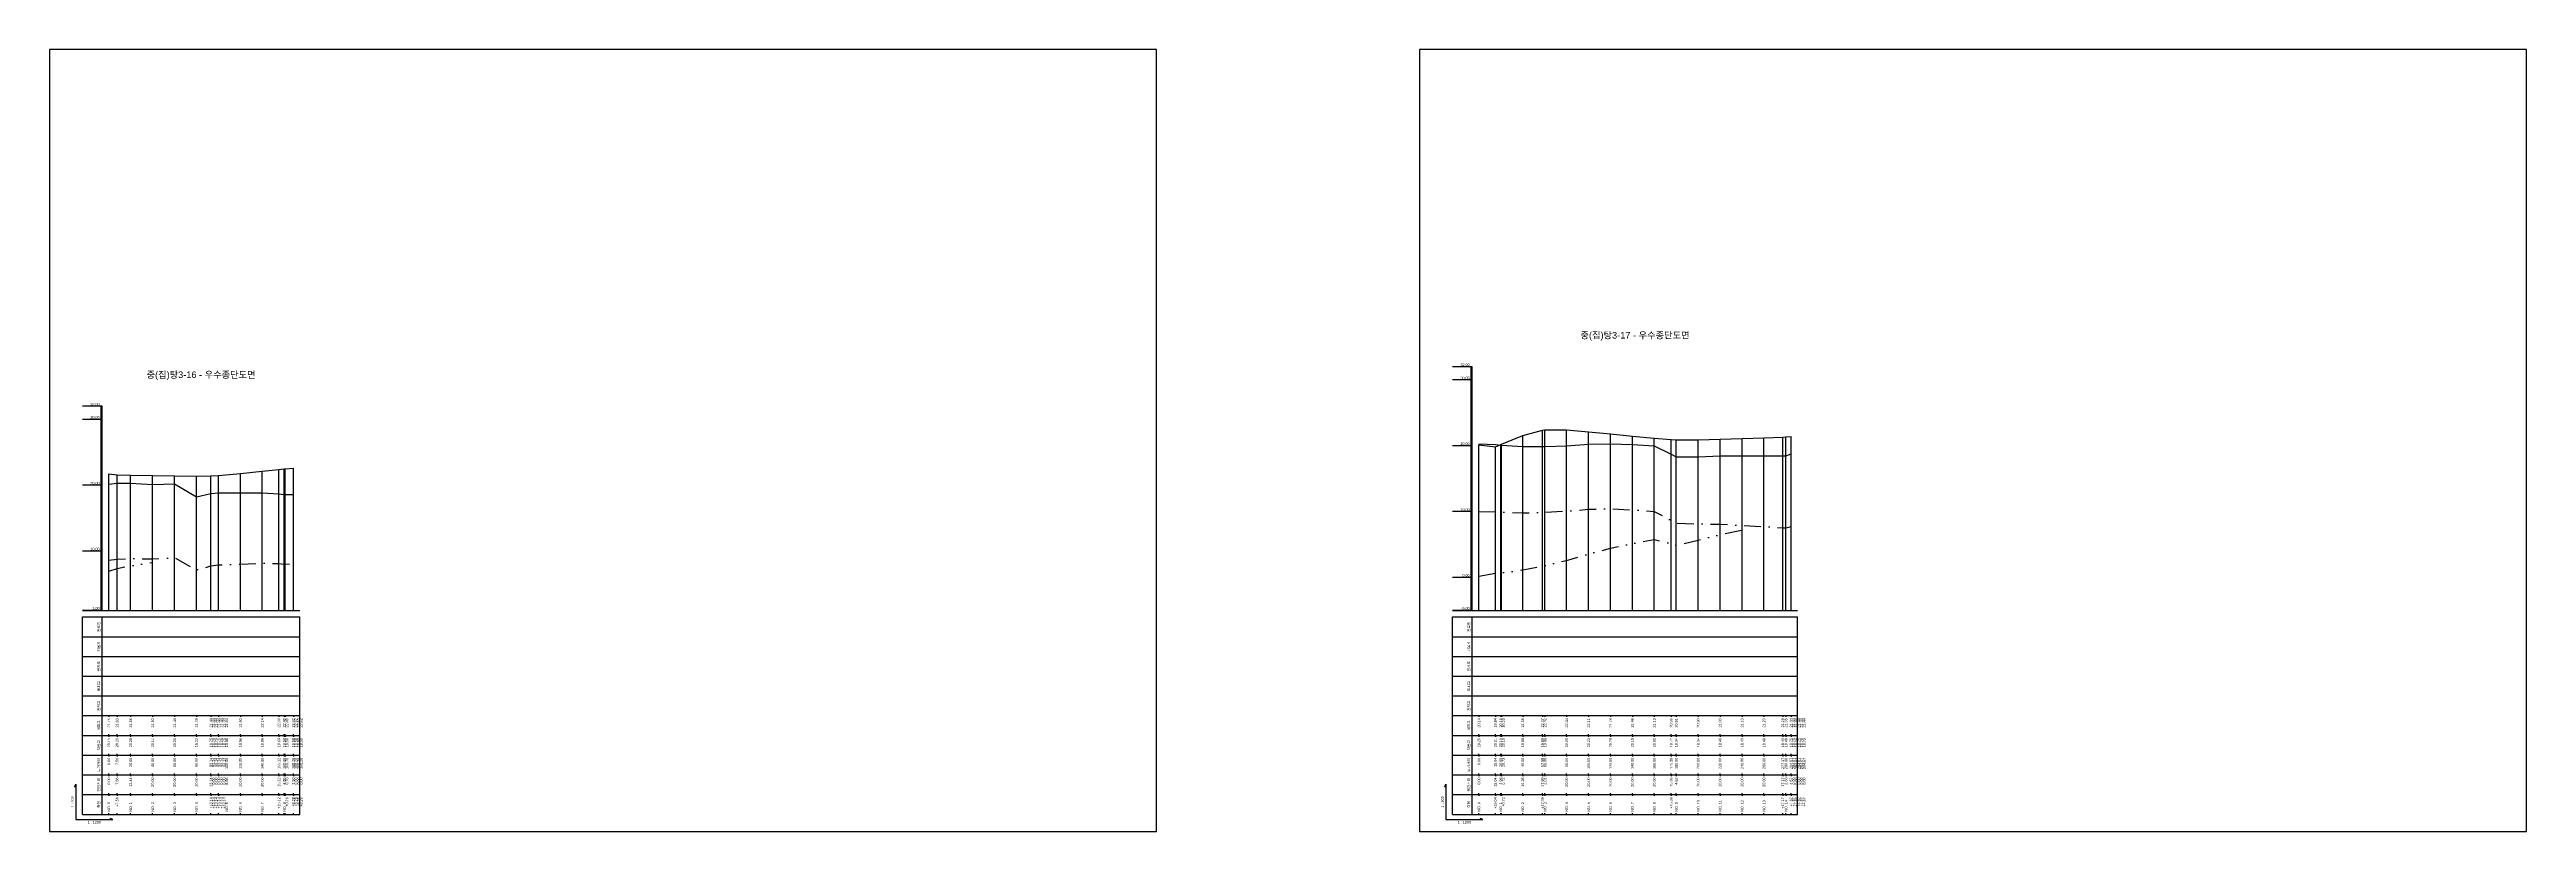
# Model space of a CAD drawing. Header units: millimetres. Extents: x -7351 to 135086, y 1419 to 5643.
# Drawn here: x 5320 to 7202, y 1419 to 2013 of the extents above; entities that cross this region are included whole.
import ezdxf
from ezdxf.enums import TextEntityAlignment as Align

# ---------------------------------------------------------------- set-up
doc = ezdxf.new("R2010")
doc.units = ezdxf.units.MM
doc.linetypes.add('DASHDOT', pattern=[25.4, 12.7, -6.35, 0, -6.35])
doc.linetypes.add('DIVIDE', pattern=[31.75, 12.7, -6.35, 0, -6.35, 0, -6.35])
for name, color, linetype in [('KZ_종단_계획선', 1, 'Continuous'), ('KZ_종단_노선명', 7, 'Continuous'), ('KZ_종단_도각', 7, 'Continuous'), ('KZ_종단_수직선', 7, 'Continuous'), ('KZ_종단_암선1', 56, 'DASHDOT'), ('KZ_종단_암선2', 4, 'DIVIDE'), ('KZ_종단_지반선', 3, 'Continuous'), ('KZ_종단_테이블문자', 7, 'Continuous'), ('KZ_종단_테이블선', 7, 'Continuous'), ('KZ_종단_폴대', 7, 'Continuous')]:
    doc.layers.add(name, color=color, linetype=linetype)
doc.styles.get("Standard").update_dxf_attribs({"font": 'arial.ttf'})

msp = doc.modelspace()

# ---------------------------------------------------------------- linework, layer by layer
at = {"layer": 'KZ_종단_계획선'}
for points in [[(6406.4, 1712.7), (6418.9, 1711.2), (6423, 1712.9), (6423.6, 1713.2), (6439.7, 1719.8), (6454.7, 1723.9), (6456.4, 1724.1), (6473, 1724.2), (6489.7, 1722.6), (6506.4, 1721), (6523, 1719.3), (6539.7, 1717.7), (6552.5, 1716.8), (6556.4, 1716.6), (6573, 1716.5), (6589.7, 1717), (6606.4, 1717.6), (6623, 1718.1), (6637.3, 1718.5), (6639.7, 1718.8), (6643.6, 1719.2), (6643.6, 1719.2), (6643.6, 1719.2), (6643.6, 1719.2), (6643.6, 1719.2), (6643.6, 1719.2)], [(5365.4, 1690.8), (5371.7, 1690), (5382, 1689.8), (5398.7, 1689.5), (5415.4, 1689.2), (5432, 1689), (5443, 1689.2), (5443, 1689.2), (5443, 1689.2), (5443, 1689.2), (5443, 1689.2), (5443, 1689.2), (5448.7, 1689.5), (5465.4, 1691), (5482, 1692.7), (5494.6, 1694), (5498.7, 1694.4), (5499.3, 1694.5), (5505.6, 1695.1), (5505.6, 1695.1), (5505.6, 1695.1), (5505.6, 1695.1)]]:
    msp.add_lwpolyline(points, dxfattribs=at)
at = {"layer": 'KZ_종단_도각'}
for points in [[(5320.4, 1419), (6161.4, 1419), (6161.4, 2013), (5320.4, 2013)], [(6361.4, 1419), (7202.4, 1419), (7202.4, 2013), (6361.4, 2013)]]:
    msp.add_lwpolyline(points, close=True, dxfattribs=at)
at = {"layer": 'KZ_종단_수직선'}
for p, q in [((6406.4, 1587), (6406.4, 1712.7)), ((6423, 1587), (6423, 1712.9)), ((6423.6, 1587), (6423.6, 1713.2)), ((6439.7, 1587), (6439.7, 1719.8)), ((6454.7, 1587), (6454.7, 1723.9)), ((6456.4, 1587), (6456.4, 1724.1)), ((6473, 1587), (6473, 1724.2)), ((6489.7, 1587), (6489.7, 1722.6)), ((6506.4, 1587), (6506.4, 1721)), ((6523, 1587), (6523, 1719.3)), ((6539.7, 1587), (6539.7, 1717.7)), ((6552.5, 1587), (6552.5, 1716.8)), ((6556.4, 1587), (6556.4, 1716.6)), ((6573, 1587), (6573, 1716.5)), ((6589.7, 1587), (6589.7, 1717)), ((6606.4, 1587), (6606.4, 1717.6)), ((6623, 1587), (6623, 1718.1)), ((6637.3, 1587), (6637.3, 1718.5)), ((6639.7, 1587), (6639.7, 1718.8)), ((6643.6, 1587), (6643.6, 1719.2)), ((6643.6, 1587), (6643.6, 1719.2)), ((6643.6, 1587), (6643.6, 1719.2)), ((6643.6, 1587), (6643.6, 1719.2)), ((6643.6, 1587), (6643.6, 1719.2)), ((6643.6, 1587), (6643.6, 1719.2)), ((5494.6, 1587), (5494.6, 1694)), ((5498.7, 1587), (5498.7, 1694.4)), ((5499.3, 1587), (5499.3, 1694.5)), ((5505.6, 1587), (5505.6, 1695.1)), ((5505.6, 1587), (5505.6, 1695.1)), ((5505.6, 1587), (5505.6, 1695.1)), ((5505.6, 1587), (5505.6, 1695.1)), ((6418.9, 1587), (6418.9, 1711.2)), ((5365.4, 1587), (5365.4, 1690.8)), ((5371.7, 1587), (5371.7, 1690)), ((5382, 1587), (5382, 1689.8)), ((5398.7, 1587), (5398.7, 1689.5)), ((5415.4, 1587), (5415.4, 1689.2)), ((5432, 1587), (5432, 1689)), ((5443, 1587), (5443, 1689.2)), ((5443, 1587), (5443, 1689.2)), ((5443, 1587), (5443, 1689.2)), ((5443, 1587), (5443, 1689.2)), ((5443, 1587), (5443, 1689.2)), ((5443, 1587), (5443, 1689.2)), ((5448.7, 1587), (5448.7, 1689.5)), ((5465.4, 1587), (5465.4, 1691)), ((5482, 1587), (5482, 1692.7))]:
    msp.add_line(p, q, dxfattribs=at)
at = {"layer": 'KZ_종단_암선1', "flags": 128}
for points in [[(6406.4, 1661.9), (6418.9, 1662), (6423, 1661.6), (6423.6, 1661.6), (6439.7, 1661), (6454.7, 1661.4), (6456.4, 1661.5), (6473, 1662.4), (6489.7, 1663.8), (6506.4, 1664.1), (6523, 1663.4), (6539.7, 1662.2), (6552.5, 1655.4), (6556.4, 1653.3), (6573, 1652.7), (6589.7, 1652.4), (6606.4, 1651.6), (6623, 1650.6), (6637.3, 1649.8), (6639.7, 1649.6), (6643.6, 1650.7), (6643.6, 1650.7), (6643.6, 1650.7), (6643.6, 1650.7), (6643.6, 1650.7), (6643.6, 1650.7)], [(5365.4, 1625.1), (5371.7, 1626), (5382, 1626.3), (5398.7, 1626.1), (5415.4, 1627), (5432, 1617.7), (5443, 1620.7), (5443, 1620.7), (5443, 1620.7), (5443, 1620.7), (5443, 1620.7), (5443, 1620.7), (5448.7, 1621.5), (5465.4, 1622.2), (5482, 1622.8), (5494.6, 1622.5), (5498.7, 1622.1), (5499.3, 1622.1), (5505.6, 1622.4), (5505.6, 1622.4), (5505.6, 1622.4), (5505.6, 1622.4)]]:
    msp.add_lwpolyline(points, dxfattribs=at)
at = {"layer": 'KZ_종단_암선2', "flags": 128}
for points in [[(6406.4, 1613), (6418.9, 1615.2), (6423, 1615.5), (6423.6, 1615.6), (6439.7, 1617.7), (6454.7, 1620.6), (6456.4, 1621), (6473, 1625), (6489.7, 1629.9), (6506.4, 1634.2), (6523, 1637.7), (6539.7, 1640.8), (6552.5, 1637.5), (6556.4, 1636.5), (6573, 1640.3), (6589.7, 1644.5), (6606.4, 1647.9)], [(5365.4, 1616.8), (5371.7, 1618.8), (5382, 1620.8), (5398.7, 1623.3)]]:
    msp.add_lwpolyline(points, dxfattribs=at)
at = {"layer": 'KZ_종단_지반선', "flags": 128}
for points in [[(6406.4, 1713.4), (6418.9, 1713.1), (6423, 1712.6), (6423.6, 1712.5), (6439.7, 1711.5), (6454.7, 1711.5), (6456.4, 1711.5), (6473, 1712), (6489.7, 1713.2), (6506.4, 1713.5), (6523, 1713), (6539.7, 1712), (6552.5, 1705.6), (6556.4, 1703.7), (6573, 1703.7), (6589.7, 1704.3), (6606.4, 1704.5), (6623, 1704.5), (6637.3, 1704.5), (6639.7, 1704.5), (6643.6, 1705.8), (6643.6, 1705.8), (6643.6, 1705.8), (6643.6, 1705.8), (6643.6, 1705.8), (6643.6, 1705.8)], [(5365.4, 1682.8), (5371.7, 1683.5), (5382, 1683.5), (5398.7, 1682.7), (5415.4, 1683), (5432, 1673.2), (5443, 1675.8), (5443, 1675.8), (5443, 1675.8), (5443, 1675.8), (5443, 1675.8), (5443, 1675.8), (5448.7, 1676.3), (5465.4, 1676.3), (5482, 1676.3), (5494.6, 1675.5), (5498.7, 1674.9), (5499.3, 1674.9), (5505.6, 1674.9), (5505.6, 1674.9), (5505.6, 1674.9), (5505.6, 1674.9)]]:
    msp.add_lwpolyline(points, dxfattribs=at)
at = {"layer": 'KZ_종단_테이블선'}
for p, q in [((5345.4, 1587), (5510.6, 1587)), ((5345.4, 1567), (5345.4, 1582)), ((5345.4, 1582), (5510.6, 1582)), ((5360.4, 1567), (5360.4, 1582)), ((5510.6, 1567), (5510.6, 1582)), ((6386.4, 1587), (6648.6, 1587)), ((6386.4, 1567), (6386.4, 1582)), ((6386.4, 1582), (6648.6, 1582)), ((6401.4, 1567), (6401.4, 1582)), ((6648.6, 1567), (6648.6, 1582)), ((5345.4, 1552), (5345.4, 1567)), ((5345.4, 1567), (5510.6, 1567)), ((5360.4, 1552), (5360.4, 1567)), ((5510.6, 1552), (5510.6, 1567)), ((6386.4, 1552), (6386.4, 1567)), ((6386.4, 1567), (6648.6, 1567)), ((6401.4, 1552), (6401.4, 1567)), ((6648.6, 1552), (6648.6, 1567)), ((5345.4, 1537), (5345.4, 1552)), ((5345.4, 1552), (5510.6, 1552)), ((5360.4, 1537), (5360.4, 1552)), ((5510.6, 1537), (5510.6, 1552)), ((6386.4, 1537), (6386.4, 1552)), ((6386.4, 1552), (6648.6, 1552)), ((6401.4, 1537), (6401.4, 1552)), ((6648.6, 1537), (6648.6, 1552)), ((5345.4, 1522), (5345.4, 1537)), ((5345.4, 1537), (5510.6, 1537)), ((5360.4, 1522), (5360.4, 1537)), ((5510.6, 1522), (5510.6, 1537)), ((6386.4, 1522), (6386.4, 1537)), ((6386.4, 1537), (6648.6, 1537)), ((6401.4, 1522), (6401.4, 1537)), ((6648.6, 1522), (6648.6, 1537)), ((5345.4, 1507), (5345.4, 1522)), ((5345.4, 1522), (5510.6, 1522)), ((5345.4, 1492), (5345.4, 1507)), ((5345.4, 1507), (5510.6, 1507)), ((5360.4, 1507), (5360.4, 1522)), ((5360.4, 1492), (5360.4, 1507)), ((5365.4, 1507), (5365.4, 1506)), ((5371.7, 1507), (5371.7, 1506)), ((5382, 1507), (5382, 1506)), ((5398.7, 1507), (5398.7, 1506)), ((5415.4, 1507), (5415.4, 1506)), ((5432, 1507), (5432, 1506)), ((5443, 1507), (5443, 1506)), ((5443, 1507), (5443, 1506)), ((5443, 1507), (5443, 1506)), ((5443, 1507), (5443, 1506)), ((5443, 1507), (5443, 1506)), ((5443, 1507), (5443, 1506)), ((5448.7, 1507), (5448.7, 1506)), ((5465.4, 1507), (5465.4, 1506)), ((5482, 1507), (5482, 1506)), ((5494.6, 1507), (5494.6, 1506)), ((5498.7, 1507), (5498.7, 1506)), ((5499.3, 1507), (5499.3, 1506)), ((5505.6, 1507), (5505.6, 1506)), ((5505.6, 1507), (5505.6, 1506)), ((5505.6, 1507), (5505.6, 1506)), ((5505.6, 1507), (5505.6, 1506)), ((5510.6, 1507), (5510.6, 1522)), ((5510.6, 1492), (5510.6, 1507)), ((6386.4, 1507), (6386.4, 1522)), ((6386.4, 1522), (6648.6, 1522)), ((6386.4, 1492), (6386.4, 1507)), ((6386.4, 1507), (6648.6, 1507)), ((6401.4, 1507), (6401.4, 1522)), ((6401.4, 1492), (6401.4, 1507)), ((6406.4, 1507), (6406.4, 1506)), ((6418.9, 1507), (6418.9, 1506)), ((6423, 1507), (6423, 1506)), ((6423.6, 1507), (6423.6, 1506)), ((6439.7, 1507), (6439.7, 1506)), ((6454.7, 1507), (6454.7, 1506)), ((6456.4, 1507), (6456.4, 1506)), ((6473, 1507), (6473, 1506)), ((6489.7, 1507), (6489.7, 1506)), ((6506.4, 1507), (6506.4, 1506)), ((6523, 1507), (6523, 1506)), ((6539.7, 1507), (6539.7, 1506)), ((6552.5, 1507), (6552.5, 1506)), ((6556.4, 1507), (6556.4, 1506)), ((6573, 1507), (6573, 1506)), ((6589.7, 1507), (6589.7, 1506)), ((6606.4, 1507), (6606.4, 1506)), ((6623, 1507), (6623, 1506)), ((6637.3, 1507), (6637.3, 1506)), ((6639.7, 1507), (6639.7, 1506)), ((6643.6, 1507), (6643.6, 1506)), ((6643.6, 1507), (6643.6, 1506)), ((6643.6, 1507), (6643.6, 1506)), ((6643.6, 1507), (6643.6, 1506)), ((6643.6, 1507), (6643.6, 1506)), ((6643.6, 1507), (6643.6, 1506)), ((6648.6, 1507), (6648.6, 1522)), ((6648.6, 1492), (6648.6, 1507)), ((5345.4, 1477), (5345.4, 1492)), ((5345.4, 1492), (5510.6, 1492)), ((5360.4, 1477), (5360.4, 1492)), ((5365.4, 1492), (5365.4, 1493)), ((5365.4, 1492), (5365.4, 1491)), ((5371.7, 1492), (5371.7, 1493)), ((5371.7, 1492), (5371.7, 1491)), ((5382, 1492), (5382, 1493)), ((5382, 1492), (5382, 1491)), ((5398.7, 1492), (5398.7, 1493)), ((5398.7, 1492), (5398.7, 1491)), ((5415.4, 1492), (5415.4, 1493)), ((5415.4, 1492), (5415.4, 1491)), ((5432, 1492), (5432, 1493)), ((5432, 1492), (5432, 1491)), ((5443, 1492), (5443, 1493)), ((5443, 1492), (5443, 1493)), ((5443, 1492), (5443, 1493)), ((5443, 1492), (5443, 1493)), ((5443, 1492), (5443, 1493)), ((5443, 1492), (5443, 1493)), ((5443, 1492), (5443, 1491)), ((5443, 1492), (5443, 1491)), ((5443, 1492), (5443, 1491)), ((5443, 1492), (5443, 1491)), ((5443, 1492), (5443, 1491)), ((5443, 1492), (5443, 1491)), ((5448.7, 1492), (5448.7, 1493)), ((5448.7, 1492), (5448.7, 1491)), ((5465.4, 1492), (5465.4, 1493)), ((5465.4, 1492), (5465.4, 1491)), ((5482, 1492), (5482, 1493)), ((5482, 1492), (5482, 1491)), ((5494.6, 1492), (5494.6, 1493)), ((5494.6, 1492), (5494.6, 1491)), ((5498.7, 1492), (5498.7, 1493)), ((5498.7, 1492), (5498.7, 1491)), ((5499.3, 1492), (5499.3, 1493)), ((5499.3, 1492), (5499.3, 1491)), ((5505.6, 1492), (5505.6, 1493)), ((5505.6, 1492), (5505.6, 1493)), ((5505.6, 1492), (5505.6, 1493)), ((5505.6, 1492), (5505.6, 1493)), ((5505.6, 1492), (5505.6, 1491)), ((5505.6, 1492), (5505.6, 1491)), ((5505.6, 1492), (5505.6, 1491)), ((5505.6, 1492), (5505.6, 1491)), ((5510.6, 1477), (5510.6, 1492)), ((6386.4, 1477), (6386.4, 1492)), ((6386.4, 1492), (6648.6, 1492)), ((6401.4, 1477), (6401.4, 1492)), ((6406.4, 1492), (6406.4, 1493)), ((6406.4, 1492), (6406.4, 1491)), ((6418.9, 1492), (6418.9, 1493)), ((6418.9, 1492), (6418.9, 1491)), ((6423, 1492), (6423, 1493)), ((6423, 1492), (6423, 1491)), ((6423.6, 1492), (6423.6, 1493)), ((6423.6, 1492), (6423.6, 1491)), ((6439.7, 1492), (6439.7, 1493)), ((6439.7, 1492), (6439.7, 1491)), ((6454.7, 1492), (6454.7, 1493)), ((6454.7, 1492), (6454.7, 1491)), ((6456.4, 1492), (6456.4, 1493)), ((6456.4, 1492), (6456.4, 1491)), ((6473, 1492), (6473, 1493)), ((6473, 1492), (6473, 1491)), ((6489.7, 1492), (6489.7, 1493)), ((6489.7, 1492), (6489.7, 1491)), ((6506.4, 1492), (6506.4, 1493)), ((6506.4, 1492), (6506.4, 1491)), ((6523, 1492), (6523, 1493)), ((6523, 1492), (6523, 1491)), ((6539.7, 1492), (6539.7, 1493)), ((6539.7, 1492), (6539.7, 1491)), ((6552.5, 1492), (6552.5, 1493)), ((6552.5, 1492), (6552.5, 1491)), ((6556.4, 1492), (6556.4, 1493)), ((6556.4, 1492), (6556.4, 1491)), ((6573, 1492), (6573, 1493)), ((6573, 1492), (6573, 1491)), ((6589.7, 1492), (6589.7, 1493)), ((6589.7, 1492), (6589.7, 1491)), ((6606.4, 1492), (6606.4, 1493)), ((6606.4, 1492), (6606.4, 1491)), ((6623, 1492), (6623, 1493)), ((6623, 1492), (6623, 1491)), ((6637.3, 1492), (6637.3, 1493)), ((6637.3, 1492), (6637.3, 1491)), ((6639.7, 1492), (6639.7, 1493)), ((6639.7, 1492), (6639.7, 1491)), ((6643.6, 1492), (6643.6, 1493)), ((6643.6, 1492), (6643.6, 1493)), ((6643.6, 1492), (6643.6, 1493)), ((6643.6, 1492), (6643.6, 1493)), ((6643.6, 1492), (6643.6, 1493)), ((6643.6, 1492), (6643.6, 1493)), ((6643.6, 1492), (6643.6, 1491)), ((6643.6, 1492), (6643.6, 1491)), ((6643.6, 1492), (6643.6, 1491)), ((6643.6, 1492), (6643.6, 1491)), ((6643.6, 1492), (6643.6, 1491)), ((6643.6, 1492), (6643.6, 1491)), ((6648.6, 1477), (6648.6, 1492)), ((5345.4, 1462), (5345.4, 1477)), ((5345.4, 1477), (5510.6, 1477)), ((5360.4, 1462), (5360.4, 1477)), ((5365.4, 1477), (5365.4, 1478)), ((5365.4, 1477), (5365.4, 1476)), ((5371.7, 1477), (5371.7, 1478)), ((5371.7, 1477), (5371.7, 1476)), ((5382, 1477), (5382, 1478)), ((5382, 1477), (5382, 1476)), ((5398.7, 1477), (5398.7, 1478)), ((5398.7, 1477), (5398.7, 1476)), ((5415.4, 1477), (5415.4, 1478)), ((5415.4, 1477), (5415.4, 1476)), ((5432, 1477), (5432, 1478)), ((5432, 1477), (5432, 1476)), ((5443, 1477), (5443, 1478)), ((5443, 1477), (5443, 1478)), ((5443, 1477), (5443, 1478)), ((5443, 1477), (5443, 1478)), ((5443, 1477), (5443, 1478)), ((5443, 1477), (5443, 1478)), ((5443, 1477), (5443, 1476)), ((5443, 1477), (5443, 1476)), ((5443, 1477), (5443, 1476)), ((5443, 1477), (5443, 1476)), ((5443, 1477), (5443, 1476)), ((5443, 1477), (5443, 1476)), ((5448.7, 1477), (5448.7, 1478)), ((5448.7, 1477), (5448.7, 1476)), ((5465.4, 1477), (5465.4, 1478)), ((5465.4, 1477), (5465.4, 1476)), ((5482, 1477), (5482, 1478)), ((5482, 1477), (5482, 1476)), ((5494.6, 1477), (5494.6, 1478)), ((5494.6, 1477), (5494.6, 1476)), ((5498.7, 1477), (5498.7, 1478)), ((5498.7, 1477), (5498.7, 1476)), ((5499.3, 1477), (5499.3, 1478)), ((5499.3, 1477), (5499.3, 1476)), ((5505.6, 1477), (5505.6, 1478)), ((5505.6, 1477), (5505.6, 1478)), ((5505.6, 1477), (5505.6, 1478)), ((5505.6, 1477), (5505.6, 1478)), ((5505.6, 1477), (5505.6, 1476)), ((5505.6, 1477), (5505.6, 1476)), ((5505.6, 1477), (5505.6, 1476)), ((5505.6, 1477), (5505.6, 1476)), ((5510.6, 1462), (5510.6, 1477)), ((6386.4, 1462), (6386.4, 1477)), ((6386.4, 1477), (6648.6, 1477)), ((6401.4, 1462), (6401.4, 1477)), ((6406.4, 1477), (6406.4, 1478)), ((6406.4, 1477), (6406.4, 1476)), ((6418.9, 1477), (6418.9, 1478)), ((6418.9, 1477), (6418.9, 1476)), ((6423, 1477), (6423, 1478)), ((6423, 1477), (6423, 1476)), ((6423.6, 1477), (6423.6, 1478)), ((6423.6, 1477), (6423.6, 1476)), ((6439.7, 1477), (6439.7, 1478)), ((6439.7, 1477), (6439.7, 1476)), ((6454.7, 1477), (6454.7, 1478)), ((6454.7, 1477), (6454.7, 1476)), ((6456.4, 1477), (6456.4, 1478)), ((6456.4, 1477), (6456.4, 1476)), ((6473, 1477), (6473, 1478)), ((6473, 1477), (6473, 1476)), ((6489.7, 1477), (6489.7, 1478)), ((6489.7, 1477), (6489.7, 1476)), ((6506.4, 1477), (6506.4, 1478)), ((6506.4, 1477), (6506.4, 1476)), ((6523, 1477), (6523, 1478)), ((6523, 1477), (6523, 1476)), ((6539.7, 1477), (6539.7, 1478)), ((6539.7, 1477), (6539.7, 1476)), ((6552.5, 1477), (6552.5, 1478)), ((6552.5, 1477), (6552.5, 1476)), ((6556.4, 1477), (6556.4, 1478)), ((6556.4, 1477), (6556.4, 1476)), ((6573, 1477), (6573, 1478)), ((6573, 1477), (6573, 1476)), ((6589.7, 1477), (6589.7, 1478)), ((6589.7, 1477), (6589.7, 1476)), ((6606.4, 1477), (6606.4, 1478)), ((6606.4, 1477), (6606.4, 1476)), ((6623, 1477), (6623, 1478)), ((6623, 1477), (6623, 1476)), ((6637.3, 1477), (6637.3, 1478)), ((6637.3, 1477), (6637.3, 1476)), ((6639.7, 1477), (6639.7, 1478)), ((6639.7, 1477), (6639.7, 1476)), ((6643.6, 1477), (6643.6, 1478)), ((6643.6, 1477), (6643.6, 1478)), ((6643.6, 1477), (6643.6, 1478)), ((6643.6, 1477), (6643.6, 1478)), ((6643.6, 1477), (6643.6, 1478)), ((6643.6, 1477), (6643.6, 1478)), ((6643.6, 1477), (6643.6, 1476)), ((6643.6, 1477), (6643.6, 1476)), ((6643.6, 1477), (6643.6, 1476)), ((6643.6, 1477), (6643.6, 1476)), ((6643.6, 1477), (6643.6, 1476)), ((6643.6, 1477), (6643.6, 1476)), ((6648.6, 1462), (6648.6, 1477)), ((5345.4, 1447), (5345.4, 1462)), ((5345.4, 1462), (5510.6, 1462)), ((5360.4, 1447), (5360.4, 1462)), ((5365.4, 1462), (5365.4, 1463)), ((5365.4, 1462), (5365.4, 1461)), ((5371.7, 1462), (5371.7, 1463)), ((5371.7, 1462), (5371.7, 1461)), ((5382, 1462), (5382, 1463)), ((5382, 1462), (5382, 1461)), ((5398.7, 1462), (5398.7, 1463)), ((5398.7, 1462), (5398.7, 1461)), ((5415.4, 1462), (5415.4, 1463)), ((5415.4, 1462), (5415.4, 1461)), ((5432, 1462), (5432, 1463)), ((5432, 1462), (5432, 1461)), ((5443, 1462), (5443, 1463)), ((5443, 1462), (5443, 1463)), ((5443, 1462), (5443, 1463)), ((5443, 1462), (5443, 1463)), ((5443, 1462), (5443, 1463)), ((5443, 1462), (5443, 1463)), ((5443, 1462), (5443, 1461)), ((5443, 1462), (5443, 1461)), ((5443, 1462), (5443, 1461)), ((5443, 1462), (5443, 1461)), ((5443, 1462), (5443, 1461)), ((5443, 1462), (5443, 1461)), ((5448.7, 1462), (5448.7, 1463)), ((5448.7, 1462), (5448.7, 1461)), ((5465.4, 1462), (5465.4, 1463)), ((5465.4, 1462), (5465.4, 1461)), ((5482, 1462), (5482, 1463)), ((5482, 1462), (5482, 1461)), ((5494.6, 1462), (5494.6, 1463)), ((5494.6, 1462), (5494.6, 1461)), ((5498.7, 1462), (5498.7, 1463)), ((5498.7, 1462), (5498.7, 1461)), ((5499.3, 1462), (5499.3, 1463)), ((5499.3, 1462), (5499.3, 1461)), ((5505.6, 1462), (5505.6, 1463)), ((5505.6, 1462), (5505.6, 1463)), ((5505.6, 1462), (5505.6, 1463)), ((5505.6, 1462), (5505.6, 1463)), ((5505.6, 1462), (5505.6, 1461)), ((5505.6, 1462), (5505.6, 1461)), ((5505.6, 1462), (5505.6, 1461)), ((5505.6, 1462), (5505.6, 1461)), ((5510.6, 1447), (5510.6, 1462)), ((6386.4, 1447), (6386.4, 1462)), ((6386.4, 1462), (6648.6, 1462)), ((6401.4, 1447), (6401.4, 1462)), ((6406.4, 1462), (6406.4, 1463)), ((6406.4, 1462), (6406.4, 1461)), ((6418.9, 1462), (6418.9, 1463)), ((6418.9, 1462), (6418.9, 1461)), ((6423, 1462), (6423, 1463)), ((6423, 1462), (6423, 1461)), ((6423.6, 1462), (6423.6, 1463)), ((6423.6, 1462), (6423.6, 1461)), ((6439.7, 1462), (6439.7, 1463)), ((6439.7, 1462), (6439.7, 1461)), ((6454.7, 1462), (6454.7, 1463)), ((6454.7, 1462), (6454.7, 1461)), ((6456.4, 1462), (6456.4, 1463)), ((6456.4, 1462), (6456.4, 1461)), ((6473, 1462), (6473, 1463)), ((6473, 1462), (6473, 1461)), ((6489.7, 1462), (6489.7, 1463)), ((6489.7, 1462), (6489.7, 1461)), ((6506.4, 1462), (6506.4, 1463)), ((6506.4, 1462), (6506.4, 1461)), ((6523, 1462), (6523, 1463)), ((6523, 1462), (6523, 1461)), ((6539.7, 1462), (6539.7, 1463)), ((6539.7, 1462), (6539.7, 1461)), ((6552.5, 1462), (6552.5, 1463)), ((6552.5, 1462), (6552.5, 1461)), ((6556.4, 1462), (6556.4, 1463)), ((6556.4, 1462), (6556.4, 1461)), ((6573, 1462), (6573, 1463)), ((6573, 1462), (6573, 1461)), ((6589.7, 1462), (6589.7, 1463)), ((6589.7, 1462), (6589.7, 1461)), ((6606.4, 1462), (6606.4, 1463)), ((6606.4, 1462), (6606.4, 1461)), ((6623, 1462), (6623, 1463)), ((6623, 1462), (6623, 1461)), ((6637.3, 1462), (6637.3, 1463)), ((6637.3, 1462), (6637.3, 1461)), ((6639.7, 1462), (6639.7, 1463)), ((6639.7, 1462), (6639.7, 1461)), ((6643.6, 1462), (6643.6, 1463)), ((6643.6, 1462), (6643.6, 1463)), ((6643.6, 1462), (6643.6, 1463)), ((6643.6, 1462), (6643.6, 1463)), ((6643.6, 1462), (6643.6, 1463)), ((6643.6, 1462), (6643.6, 1463)), ((6643.6, 1462), (6643.6, 1461)), ((6643.6, 1462), (6643.6, 1461)), ((6643.6, 1462), (6643.6, 1461)), ((6643.6, 1462), (6643.6, 1461)), ((6643.6, 1462), (6643.6, 1461)), ((6643.6, 1462), (6643.6, 1461)), ((6648.6, 1447), (6648.6, 1462)), ((5345.4, 1432), (5345.4, 1447)), ((5345.4, 1447), (5510.6, 1447)), ((5345.4, 1432), (5510.6, 1432)), ((5360.4, 1432), (5360.4, 1447)), ((5365.4, 1447), (5365.4, 1448)), ((5365.4, 1447), (5365.4, 1446)), ((5365.4, 1432), (5365.4, 1433)), ((5371.7, 1447), (5371.7, 1448)), ((5371.7, 1447), (5371.7, 1446)), ((5371.7, 1432), (5371.7, 1433)), ((5382, 1447), (5382, 1448)), ((5382, 1447), (5382, 1446)), ((5382, 1432), (5382, 1433)), ((5398.7, 1447), (5398.7, 1448)), ((5398.7, 1447), (5398.7, 1446)), ((5398.7, 1432), (5398.7, 1433)), ((5415.4, 1447), (5415.4, 1448)), ((5415.4, 1447), (5415.4, 1446)), ((5415.4, 1432), (5415.4, 1433)), ((5432, 1447), (5432, 1448)), ((5432, 1447), (5432, 1446)), ((5432, 1432), (5432, 1433)), ((5443, 1447), (5443, 1448)), ((5443, 1447), (5443, 1448)), ((5443, 1447), (5443, 1448)), ((5443, 1447), (5443, 1448)), ((5443, 1447), (5443, 1448)), ((5443, 1447), (5443, 1448)), ((5443, 1447), (5443, 1446)), ((5443, 1447), (5443, 1446)), ((5443, 1447), (5443, 1446)), ((5443, 1447), (5443, 1446)), ((5443, 1447), (5443, 1446)), ((5443, 1447), (5443, 1446)), ((5443, 1432), (5443, 1433)), ((5443, 1432), (5443, 1433)), ((5443, 1432), (5443, 1433)), ((5443, 1432), (5443, 1433)), ((5443, 1432), (5443, 1433)), ((5443, 1432), (5443, 1433)), ((5448.7, 1447), (5448.7, 1448)), ((5448.7, 1447), (5448.7, 1446)), ((5448.7, 1432), (5448.7, 1433)), ((5465.4, 1447), (5465.4, 1448)), ((5465.4, 1447), (5465.4, 1446)), ((5465.4, 1432), (5465.4, 1433)), ((5482, 1447), (5482, 1448)), ((5482, 1447), (5482, 1446)), ((5482, 1432), (5482, 1433)), ((5494.6, 1447), (5494.6, 1448)), ((5494.6, 1447), (5494.6, 1446)), ((5494.6, 1432), (5494.6, 1433)), ((5498.7, 1447), (5498.7, 1448)), ((5498.7, 1447), (5498.7, 1446)), ((5498.7, 1432), (5498.7, 1433)), ((5499.3, 1447), (5499.3, 1448)), ((5499.3, 1447), (5499.3, 1446)), ((5499.3, 1432), (5499.3, 1433)), ((5505.6, 1447), (5505.6, 1448)), ((5505.6, 1447), (5505.6, 1448)), ((5505.6, 1447), (5505.6, 1448)), ((5505.6, 1447), (5505.6, 1448)), ((5505.6, 1447), (5505.6, 1446)), ((5505.6, 1447), (5505.6, 1446)), ((5505.6, 1447), (5505.6, 1446)), ((5505.6, 1447), (5505.6, 1446)), ((5505.6, 1432), (5505.6, 1433)), ((5505.6, 1432), (5505.6, 1433)), ((5505.6, 1432), (5505.6, 1433)), ((5505.6, 1432), (5505.6, 1433)), ((5510.6, 1432), (5510.6, 1447)), ((6386.4, 1432), (6386.4, 1447)), ((6386.4, 1447), (6648.6, 1447)), ((6386.4, 1432), (6648.6, 1432)), ((6401.4, 1432), (6401.4, 1447)), ((6406.4, 1447), (6406.4, 1448)), ((6406.4, 1447), (6406.4, 1446)), ((6406.4, 1432), (6406.4, 1433)), ((6418.9, 1447), (6418.9, 1448)), ((6418.9, 1447), (6418.9, 1446)), ((6418.9, 1432), (6418.9, 1433)), ((6423, 1447), (6423, 1448)), ((6423, 1447), (6423, 1446)), ((6423, 1432), (6423, 1433)), ((6423.6, 1447), (6423.6, 1448)), ((6423.6, 1447), (6423.6, 1446)), ((6423.6, 1432), (6423.6, 1433)), ((6439.7, 1447), (6439.7, 1448)), ((6439.7, 1447), (6439.7, 1446)), ((6439.7, 1432), (6439.7, 1433)), ((6454.7, 1447), (6454.7, 1448)), ((6454.7, 1447), (6454.7, 1446)), ((6454.7, 1432), (6454.7, 1433)), ((6456.4, 1447), (6456.4, 1448)), ((6456.4, 1447), (6456.4, 1446)), ((6456.4, 1432), (6456.4, 1433)), ((6473, 1447), (6473, 1448)), ((6473, 1447), (6473, 1446)), ((6473, 1432), (6473, 1433)), ((6489.7, 1447), (6489.7, 1448)), ((6489.7, 1447), (6489.7, 1446)), ((6489.7, 1432), (6489.7, 1433)), ((6506.4, 1447), (6506.4, 1448)), ((6506.4, 1447), (6506.4, 1446)), ((6506.4, 1432), (6506.4, 1433)), ((6523, 1447), (6523, 1448)), ((6523, 1447), (6523, 1446)), ((6523, 1432), (6523, 1433)), ((6539.7, 1447), (6539.7, 1448)), ((6539.7, 1447), (6539.7, 1446)), ((6539.7, 1432), (6539.7, 1433)), ((6552.5, 1447), (6552.5, 1448)), ((6552.5, 1447), (6552.5, 1446)), ((6552.5, 1432), (6552.5, 1433)), ((6556.4, 1447), (6556.4, 1448)), ((6556.4, 1447), (6556.4, 1446)), ((6556.4, 1432), (6556.4, 1433)), ((6573, 1447), (6573, 1448)), ((6573, 1447), (6573, 1446)), ((6573, 1432), (6573, 1433)), ((6589.7, 1447), (6589.7, 1448)), ((6589.7, 1447), (6589.7, 1446)), ((6589.7, 1432), (6589.7, 1433)), ((6606.4, 1447), (6606.4, 1448)), ((6606.4, 1447), (6606.4, 1446)), ((6606.4, 1432), (6606.4, 1433)), ((6623, 1447), (6623, 1448)), ((6623, 1447), (6623, 1446)), ((6623, 1432), (6623, 1433)), ((6637.3, 1447), (6637.3, 1448)), ((6637.3, 1447), (6637.3, 1446)), ((6637.3, 1432), (6637.3, 1433)), ((6639.7, 1447), (6639.7, 1448)), ((6639.7, 1447), (6639.7, 1446)), ((6639.7, 1432), (6639.7, 1433)), ((6643.6, 1447), (6643.6, 1448)), ((6643.6, 1447), (6643.6, 1448)), ((6643.6, 1447), (6643.6, 1448)), ((6643.6, 1447), (6643.6, 1448)), ((6643.6, 1447), (6643.6, 1448)), ((6643.6, 1447), (6643.6, 1448)), ((6643.6, 1447), (6643.6, 1446)), ((6643.6, 1447), (6643.6, 1446)), ((6643.6, 1447), (6643.6, 1446)), ((6643.6, 1447), (6643.6, 1446)), ((6643.6, 1447), (6643.6, 1446)), ((6643.6, 1447), (6643.6, 1446)), ((6643.6, 1432), (6643.6, 1433)), ((6643.6, 1432), (6643.6, 1433)), ((6643.6, 1432), (6643.6, 1433)), ((6643.6, 1432), (6643.6, 1433)), ((6643.6, 1432), (6643.6, 1433)), ((6643.6, 1432), (6643.6, 1433)), ((6648.6, 1432), (6648.6, 1447))]:
    msp.add_line(p, q, dxfattribs=at)
for points in [[(5340.4, 1453), (5339.4, 1453), (5340.4, 1455), (5340.4, 1428), (5368.4, 1428), (5366.4, 1429), (5366.4, 1428)], [(6381.4, 1453), (6380.4, 1453), (6381.4, 1455), (6381.4, 1428), (6409.4, 1428), (6407.4, 1429), (6407.4, 1428)]]:
    msp.add_lwpolyline(points, dxfattribs=at)
at = {"layer": 'KZ_종단_폴대'}
for p, q in [((6401.4, 1772), (6386.4, 1772)), ((6401.4, 1762), (6386.4, 1762)), ((5360.4, 1742), (5345.4, 1742)), ((5360.4, 1732), (5345.4, 1732)), ((6401.4, 1712), (6386.4, 1712)), ((5360.4, 1682), (5345.4, 1682)), ((6401.4, 1662), (6386.4, 1662)), ((5360.4, 1632), (5345.4, 1632)), ((6401.4, 1612), (6386.4, 1612)), ((5360.4, 1587), (5345.4, 1587)), ((6401.4, 1587), (6386.4, 1587))]:
    msp.add_line(p, q, dxfattribs=at)
for points in [[(6401.4, 1587), (6401.4, 1772), (6400.4, 1772), (6400.4, 1587), (6401.4, 1587)], [(5360.4, 1587), (5360.4, 1742), (5359.4, 1742), (5359.4, 1587), (5360.4, 1587)]]:
    msp.add_lwpolyline(points, dxfattribs=at)
for points in [[(6400.9, 1752, 1, 1, 0), (6400.9, 1762, 1, 1, 0)], [(5359.9, 1722, 1, 1, 0), (5359.9, 1732, 1, 1, 0)], [(6400.9, 1732, 1, 1, 0), (6400.9, 1742, 1, 1, 0)], [(6400.9, 1712, 1, 1, 0), (6400.9, 1722, 1, 1, 0)], [(5359.9, 1702, 1, 1, 0), (5359.9, 1712, 1, 1, 0)], [(6400.9, 1692, 1, 1, 0), (6400.9, 1702, 1, 1, 0)], [(5359.9, 1682, 1, 1, 0), (5359.9, 1692, 1, 1, 0)], [(6400.9, 1672, 1, 1, 0), (6400.9, 1682, 1, 1, 0)], [(5359.9, 1662, 1, 1, 0), (5359.9, 1672, 1, 1, 0)], [(6400.9, 1652, 1, 1, 0), (6400.9, 1662, 1, 1, 0)], [(5359.9, 1642, 1, 1, 0), (5359.9, 1652, 1, 1, 0)], [(6400.9, 1632, 1, 1, 0), (6400.9, 1642, 1, 1, 0)], [(5359.9, 1622, 1, 1, 0), (5359.9, 1632, 1, 1, 0)], [(6400.9, 1612, 1, 1, 0), (6400.9, 1622, 1, 1, 0)], [(5359.9, 1602, 1, 1, 0), (5359.9, 1612, 1, 1, 0)], [(6400.9, 1587, 1, 1, 0), (6400.9, 1602, 1, 1, 0)], [(5359.9, 1587, 1, 1, 0), (5359.9, 1592, 1, 1, 0)]]:
    msp.add_lwpolyline(points, format="xyseb", dxfattribs=at)

# ---------------------------------------------------------------- texts
at = {"layer": 'KZ_종단_노선명'}
for s, p in [('중(집)탕3-17 - 우수종단도면', (6525, 1792)), ('중(집)탕3-16 - 우수종단도면', (5435.5, 1762))]:
    msp.add_text(s, height=5, dxfattribs=at).set_placement(p, align=Align.BOTTOM_CENTER)
at = {"layer": 'KZ_종단_테이블문자'}
for s, p in [('21.75', (5365.4, 1505)), ('20.15', (5365.4, 1490)), ('21.60', (5371.7, 1505)), ('20.29', (5371.7, 1490)), ('21.56', (5382, 1505)), ('20.28', (5382, 1490)), ('21.50', (5398.7, 1505)), ('20.14', (5398.7, 1490)), ('21.44', (5415.4, 1505)), ('20.20', (5415.4, 1490)), ('21.39', (5432, 1505)), ('18.22', (5432, 1490)), ('21.44', (5443, 1505)), ('18.75', (5443, 1490)), ('21.44', (5445, 1505)), ('18.75', (5445, 1490)), ('21.44', (5447, 1505)), ('18.75', (5447, 1490)), ('21.44', (5449, 1505)), ('18.75', (5449, 1490)), ('21.44', (5451, 1505)), ('18.75', (5451, 1490)), ('21.44', (5453, 1505)), ('18.75', (5453, 1490)), ('21.50', (5455, 1505)), ('18.86', (5455, 1490)), ('21.80', (5465.4, 1505)), ('18.86', (5465.4, 1490)), ('22.14', (5482, 1505)), ('18.86', (5482, 1490)), ('22.39', (5494.6, 1505)), ('18.69', (5494.6, 1490)), ('22.48', (5498.7, 1505)), ('18.58', (5498.7, 1490)), ('22.49', (5500.7, 1505)), ('18.58', (5500.7, 1490)), ('22.62', (5505.6, 1505)), ('18.58', (5505.6, 1490)), ('22.62', (5507.6, 1505)), ('18.58', (5507.6, 1490)), ('22.62', (5509.6, 1505)), ('18.58', (5509.6, 1490)), ('22.62', (5511.6, 1505)), ('18.58', (5511.6, 1490)), ('20.14', (6406.4, 1505)), ('20.26', (6406.4, 1490)), ('19.84', (6418.9, 1505)), ('20.21', (6418.9, 1490)), ('20.18', (6423, 1505)), ('20.10', (6423, 1490)), ('20.23', (6425, 1505)), ('20.10', (6425, 1490)), ('21.56', (6439.7, 1505)), ('19.88', (6439.7, 1490)), ('22.37', (6454.7, 1505)), ('19.88', (6454.7, 1490)), ('22.42', (6456.7, 1505)), ('19.88', (6456.7, 1490)), ('22.44', (6473, 1505)), ('20.00', (6473, 1490)), ('22.11', (6489.7, 1505)), ('20.23', (6489.7, 1490)), ('21.78', (6506.4, 1505)), ('20.29', (6506.4, 1490)), ('21.46', (6523, 1505)), ('20.19', (6523, 1490)), ('21.13', (6539.7, 1505)), ('20.00', (6539.7, 1490)), ('20.96', (6552.5, 1505)), ('18.72', (6552.5, 1490)), ('20.91', (6556.4, 1505)), ('18.34', (6556.4, 1490)), ('20.90', (6573, 1505)), ('18.34', (6573, 1490)), ('21.00', (6589.7, 1505)), ('18.46', (6589.7, 1490)), ('21.10', (6606.4, 1505)), ('18.49', (6606.4, 1490)), ('21.20', (6623, 1505)), ('18.49', (6623, 1490)), ('21.29', (6637.3, 1505)), ('18.49', (6637.3, 1490)), ('21.35', (6639.7, 1505)), ('18.49', (6639.7, 1490)), ('21.44', (6643.6, 1505)), ('18.75', (6643.6, 1490)), ('21.44', (6645.6, 1505)), ('18.75', (6645.6, 1490)), ('21.44', (6647.6, 1505)), ('18.75', (6647.6, 1490)), ('21.44', (6649.6, 1505)), ('18.75', (6649.6, 1490)), ('21.44', (6651.6, 1505)), ('18.75', (6651.6, 1490)), ('21.44', (6653.6, 1505)), ('18.75', (6653.6, 1490)), ('0.00', (5365.4, 1475)), ('7.56', (5371.7, 1475)), ('20.00', (5382, 1475)), ('40.00', (5398.7, 1475)), ('60.00', (5415.4, 1475)), ('80.00', (5432, 1475)), ('93.14', (5443, 1475)), ('93.14', (5445, 1475)), ('93.14', (5447, 1475)), ('93.14', (5449, 1475)), ('93.14', (5451, 1475)), ('93.14', (5453, 1475)), ('100.00', (5455, 1475)), ('120.00', (5465.4, 1475)), ('140.00', (5482, 1475)), ('155.12', (5494.6, 1475)), ('160.00', (5498.7, 1475)), ('160.78', (5500.7, 1475)), ('168.28', (5505.6, 1475)), ('168.28', (5507.6, 1475)), ('168.28', (5509.6, 1475)), ('168.28', (5511.6, 1475)), ('0.00', (6406.4, 1475)), ('15.04', (6418.9, 1475)), ('20.00', (6423, 1475)), ('20.72', (6425, 1475)), ('40.00', (6439.7, 1475)), ('57.99', (6454.7, 1475)), ('60.00', (6456.7, 1475)), ('80.00', (6473, 1475)), ('100.00', (6489.7, 1475)), ('120.00', (6506.4, 1475)), ('140.00', (6523, 1475)), ('160.00', (6539.7, 1475)), ('175.38', (6552.5, 1475)), ('180.00', (6556.4, 1475)), ('200.00', (6573, 1475)), ('220.00', (6589.7, 1475)), ('240.00', (6606.4, 1475)), ('260.00', (6623, 1475)), ('277.17', (6637.3, 1475)), ('280.00', (6639.7, 1475)), ('284.67', (6643.6, 1475)), ('284.67', (6645.6, 1475)), ('284.67', (6647.6, 1475)), ('284.67', (6649.6, 1475)), ('284.67', (6651.6, 1475)), ('284.67', (6653.6, 1475)), ('0.00', (5365.4, 1460)), ('7.56', (5371.7, 1460)), ('12.44', (5382, 1460)), ('20.00', (5398.7, 1460)), ('20.00', (5415.4, 1460)), ('20.00', (5432, 1460)), ('13.14', (5443, 1460)), ('0.00', (5445, 1460)), ('0.00', (5447, 1460)), ('0.00', (5449, 1460)), ('0.00', (5451, 1460)), ('0.00', (5453, 1460)), ('6.86', (5455, 1460)), ('20.00', (5465.4, 1460)), ('20.00', (5482, 1460)), ('15.12', (5494.6, 1460)), ('4.88', (5498.7, 1460)), ('0.78', (5500.7, 1460)), ('7.50', (5505.6, 1460)), ('0.00', (5507.6, 1460)), ('0.00', (5509.6, 1460)), ('0.00', (5511.6, 1460)), ('0.00', (6406.4, 1460)), ('15.04', (6418.9, 1460)), ('4.96', (6423, 1460)), ('0.72', (6425, 1460)), ('19.28', (6439.7, 1460)), ('17.99', (6454.7, 1460)), ('2.01', (6456.7, 1460)), ('20.00', (6473, 1460)), ('20.00', (6489.7, 1460)), ('20.00', (6506.4, 1460)), ('20.00', (6523, 1460)), ('20.00', (6539.7, 1460)), ('15.38', (6552.5, 1460)), ('4.62', (6556.4, 1460)), ('20.00', (6573, 1460)), ('20.00', (6589.7, 1460)), ('20.00', (6606.4, 1460)), ('20.00', (6623, 1460)), ('17.17', (6637.3, 1460)), ('2.83', (6639.7, 1460)), ('4.67', (6643.6, 1460)), ('0.00', (6645.6, 1460)), ('0.00', (6647.6, 1460)), ('0.00', (6649.6, 1460)), ('0.00', (6651.6, 1460)), ('0.00', (6653.6, 1460)), ('+7.56', (5371.7, 1445)), ('+13.14', (5443, 1445)), ('+13.14', (5445, 1445)), ('+13.14', (5447, 1445)), ('+13.14', (5449, 1445)), ('+13.14', (5451, 1445)), ('+13.14', (5453, 1445)), ('+15.12', (5494.6, 1445)), ('+0.78', (5500.7, 1445)), ('+8.28', (5505.6, 1445)), ('+8.28', (5507.6, 1445)), ('+8.28', (5509.6, 1445)), ('+8.28', (5511.6, 1445)), ('+15.04', (6418.9, 1445)), ('+0.72', (6425, 1445)), ('+17.99', (6454.7, 1445)), ('+15.38', (6552.5, 1445)), ('+17.17', (6637.3, 1445)), ('+4.67', (6643.6, 1445)), ('+4.67', (6645.6, 1445)), ('+4.67', (6647.6, 1445)), ('+4.67', (6649.6, 1445)), ('+4.67', (6651.6, 1445)), ('+4.67', (6653.6, 1445))]:
    msp.add_text(s, height=2, rotation=90, dxfattribs=at).set_placement(p, align=Align.MIDDLE_RIGHT)
for s, p in [('NO. 0', (5365.4, 1434)), ('NO. 1', (5382, 1434)), ('NO. 2', (5398.7, 1434)), ('NO. 3', (5415.4, 1434)), ('NO. 4', (5432, 1434)), ('NO. 5', (5455, 1434)), ('NO. 6', (5465.4, 1434)), ('NO. 7', (5482, 1434)), ('NO. 8', (5498.7, 1434)), ('NO. 0', (6406.4, 1434)), ('NO. 1', (6423, 1434)), ('NO. 2', (6439.7, 1434)), ('NO. 3', (6456.7, 1434)), ('NO. 4', (6473, 1434)), ('NO. 5', (6489.7, 1434)), ('NO. 6', (6506.4, 1434)), ('NO. 7', (6523, 1434)), ('NO. 8', (6539.7, 1434)), ('NO. 9', (6556.4, 1434)), ('NO. 10', (6573, 1434)), ('NO. 11', (6589.7, 1434)), ('NO. 12', (6606.4, 1434)), ('NO. 13', (6623, 1434)), ('NO. 14', (6639.7, 1434))]:
    msp.add_text(s, height=2, rotation=90, dxfattribs=at).set_placement(p, align=Align.MIDDLE_LEFT)
at = {"layer": 'KZ_종단_테이블선'}
for s, p in [('관로명', (5359.4, 1574.5)), ('기울기', (5359.4, 1559.5)), ('관로명', (6400.4, 1574.5)), ('기울기', (6400.4, 1559.5)), ('관기초', (5359.4, 1544.5)), ('관기초', (6400.4, 1544.5)), ('토피고', (5359.4, 1529.5)), ('토피고', (6400.4, 1529.5)), ('관저고', (5359.4, 1514.5)), ('관저고', (6400.4, 1514.5)), ('계획고', (5359.4, 1499.5)), ('지반고', (5359.4, 1484.5)), ('계획고', (6400.4, 1499.5)), ('지반고', (6400.4, 1484.5)), ('누가거리', (5359.4, 1469.5)), ('누가거리', (6400.4, 1469.5)), ('점간거리', (5359.4, 1454.5)), ('점간거리', (6400.4, 1454.5)), ('1 : 200', (5339.4, 1441.5)), ('측점', (5359.4, 1439.5)), ('1 : 200', (6380.4, 1441.5)), ('측점', (6400.4, 1439.5))]:
    msp.add_text(s, height=2, rotation=90, dxfattribs=at).set_placement(p, align=Align.BOTTOM_CENTER)
for p in [(5354.4, 1427), (6395.4, 1427)]:
    msp.add_text('1 : 1200', height=2, dxfattribs=at).set_placement(p, align=Align.TOP_CENTER)
at = {"layer": 'KZ_종단_폴대'}
for s, p in [('32.00', (6399.4, 1772)), ('30.00', (6399.4, 1762)), ('32.00', (5358.4, 1742)), ('30.00', (5358.4, 1732)), ('20.00', (6399.4, 1712)), ('20.00', (5358.4, 1682)), ('10.00', (6399.4, 1662)), ('10.00', (5358.4, 1632)), ('0.00', (6399.4, 1612)), ('1.00', (5358.4, 1587)), ('-5.00', (6399.4, 1587))]:
    msp.add_text(s, height=2, dxfattribs=at).set_placement(p, align=Align.BOTTOM_RIGHT)

doc.saveas('drawing.dxf')
